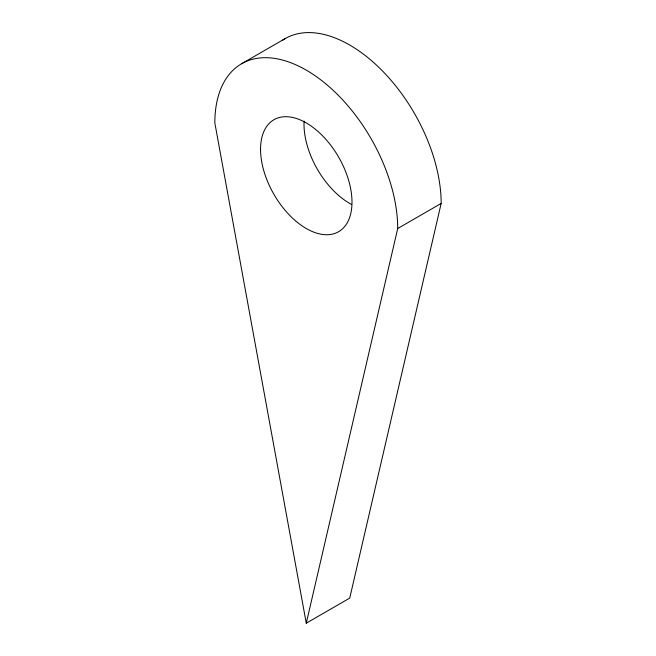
<?xml version="1.0" encoding="UTF-8"?>
<svg xmlns="http://www.w3.org/2000/svg" width="656" height="656" viewBox="0 0 656 656"><rect width="100%" height="100%" fill="white"/><g stroke="black" fill="none" stroke-linecap="round" stroke-linejoin="round"><path stroke-width="0.98" d="M306.27 623.2L397.708 228.518A129.314 74.661 60 0 0 306.27 70.143A129.314 74.661 60 0 0 214.832 122.934L306.27 623.2L349.73 598.108L441.168 203.426A129.314 74.661 60 0 0 383.063 71.561A129.314 74.661 60 0 0 282.597 40.188M241.613 63.739L285.073 38.647M397.708 228.518L441.168 203.426M351.559 204.442A64.657 37.326 60 0 1 304.089 121.114M260.555 149.33A64.657 37.326 60 0 0 329.132 234.643A64.657 37.326 60 0 0 329.132 143.205A64.657 37.326 60 0 0 260.555 149.33"/></g></svg>
